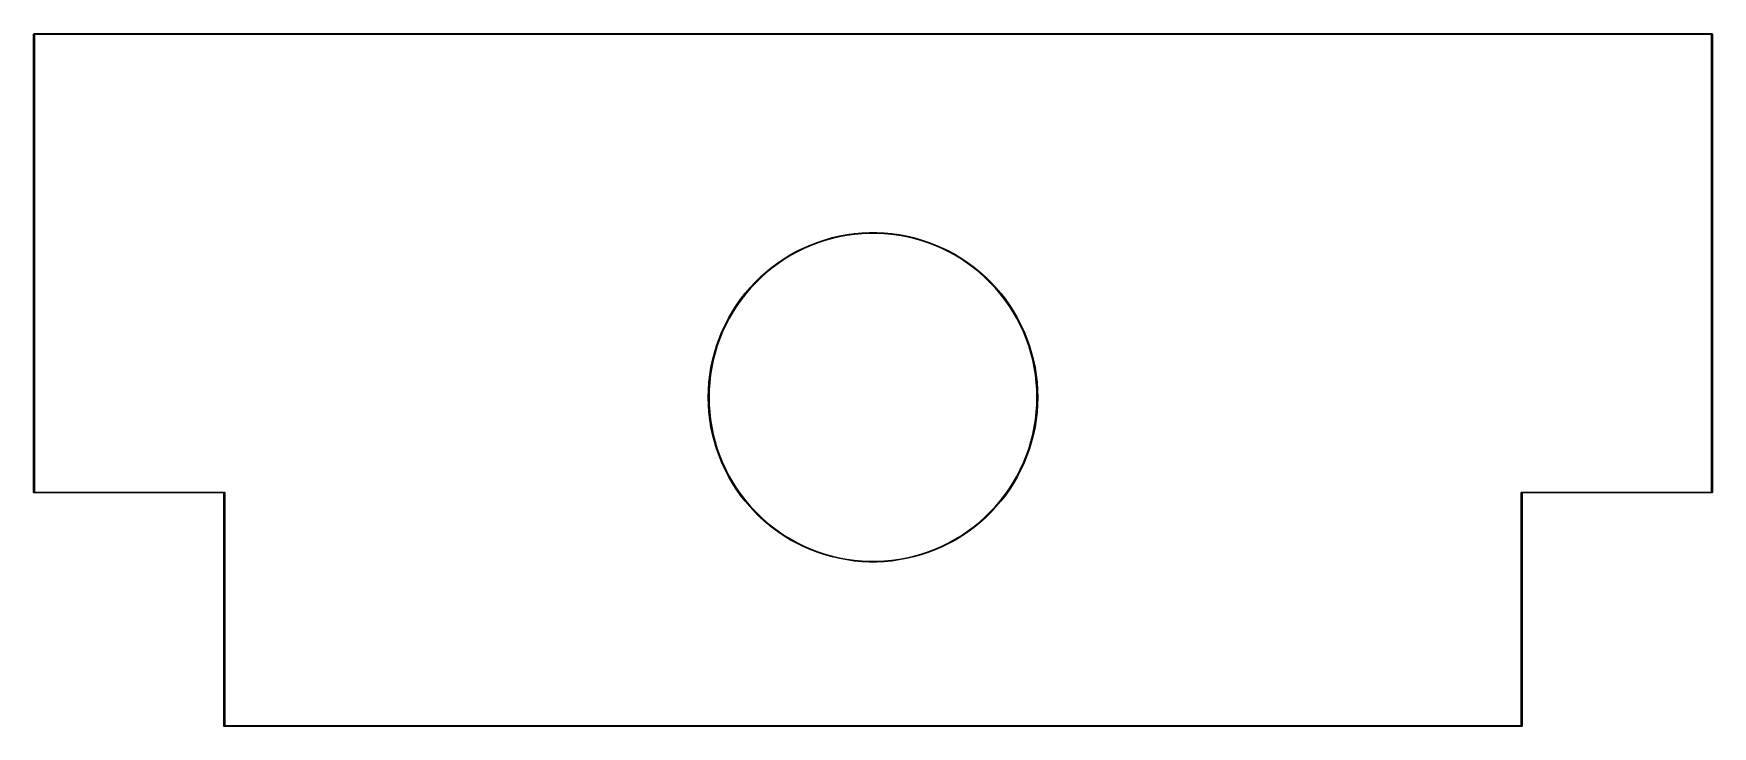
# Model space of a CAD drawing. Extents: x 58 to 252, y -140 to -60.
import ezdxf

# ---------------------------------------------------------------- set-up
doc = ezdxf.new("R2010")
doc.units = 0
doc.layers.add('BLACK', color=7, linetype='CONTINUOUS')

msp = doc.modelspace()

# ---------------------------------------------------------------- linework, layer by layer
at = {"layer": 'BLACK', "linetype": 'CONTINUOUS'}
for p, q in [((57.95, -60), (57.9646, -59.9646)), ((57.95, -113), (57.95, -60)), ((57.9646, -59.9646), (58, -59.95)), ((58, -59.95), (252, -59.95)), ((58.05, -60.05), (58.05, -112.95)), ((251.95, -60.05), (58.05, -60.05)), ((251.95, -112.95), (251.95, -60.05)), ((252, -59.95), (252.035, -59.9646)), ((252.035, -59.9646), (252.05, -60)), ((252.05, -60), (252.05, -113)), ((150.279, -83.5442), (151.124, -83.3484)), ((151.144, -83.4415), (150.303, -83.6363)), ((151.124, -83.3484), (151.977, -83.1914)), ((151.992, -83.2853), (151.144, -83.4415)), ((151.977, -83.1914), (152.836, -83.0733)), ((152.847, -83.1677), (151.992, -83.2853)), ((152.836, -83.0733), (153.7, -82.9944)), ((153.706, -83.0893), (152.847, -83.1677)), ((153.7, -82.9944), (154.566, -82.9549)), ((154.569, -83.05), (153.706, -83.0893)), ((154.566, -82.9549), (155.434, -82.9549)), ((155.431, -83.05), (154.569, -83.05)), ((156.294, -83.0893), (155.431, -83.05)), ((155.434, -82.9549), (156.3, -82.9944)), ((157.153, -83.1677), (156.294, -83.0893)), ((156.3, -82.9944), (157.164, -83.0733)), ((158.008, -83.2853), (157.153, -83.1677)), ((157.164, -83.0733), (158.023, -83.1914)), ((158.856, -83.4415), (158.008, -83.2853)), ((158.023, -83.1914), (158.876, -83.3484)), ((159.697, -83.6363), (158.856, -83.4415)), ((158.876, -83.3484), (159.721, -83.5442)), ((145.475, -85.5022), (146.236, -85.0858)), ((146.28, -85.1702), (145.523, -85.5846)), ((146.236, -85.0858), (147.015, -84.7044)), ((147.055, -84.7907), (146.28, -85.1702)), ((147.015, -84.7044), (147.81, -84.3589)), ((147.846, -84.4469), (147.055, -84.7907)), ((147.81, -84.3589), (148.621, -84.0499)), ((148.652, -84.1395), (147.846, -84.4469)), ((148.621, -84.0499), (149.444, -83.7782)), ((149.472, -83.8691), (148.652, -84.1395)), ((149.444, -83.7782), (150.279, -83.5442)), ((150.303, -83.6363), (149.472, -83.8691)), ((160.528, -83.8691), (159.697, -83.6363)), ((159.721, -83.5442), (160.556, -83.7782)), ((161.348, -84.1395), (160.528, -83.8691)), ((160.556, -83.7782), (161.379, -84.0499)), ((162.154, -84.4469), (161.348, -84.1395)), ((161.379, -84.0499), (162.19, -84.3589)), ((162.945, -84.7907), (162.154, -84.4469)), ((162.19, -84.3589), (162.985, -84.7044)), ((163.72, -85.1702), (162.945, -84.7907)), ((162.985, -84.7044), (163.764, -85.0858)), ((164.477, -85.5846), (163.72, -85.1702)), ((163.764, -85.0858), (164.525, -85.5022)), ((142.645, -87.5002), (143.317, -86.9529)), ((143.376, -87.028), (142.706, -87.5726)), ((143.317, -86.9529), (144.014, -86.4367)), ((144.069, -86.5144), (143.376, -87.028)), ((144.014, -86.4367), (144.734, -85.9528)), ((144.785, -86.0329), (144.069, -86.5144)), ((144.734, -85.9528), (145.475, -85.5022)), ((145.523, -85.5846), (144.785, -86.0329)), ((165.215, -86.0329), (164.477, -85.5846)), ((164.525, -85.5022), (165.266, -85.9528)), ((165.931, -86.5144), (165.215, -86.0329)), ((165.266, -85.9528), (165.986, -86.4367)), ((166.624, -87.028), (165.931, -86.5144)), ((165.986, -86.4367), (166.683, -86.9529)), ((167.294, -87.5726), (166.624, -87.028)), ((166.683, -86.9529), (167.355, -87.5002)), ((140.785, -89.3177), (141.377, -88.6838)), ((141.445, -88.7503), (140.856, -89.381)), ((141.377, -88.6838), (141.997, -88.0776)), ((142.062, -88.1471), (141.445, -88.7503)), ((141.997, -88.0776), (142.645, -87.5002)), ((142.706, -87.5726), (142.062, -88.1471)), ((167.938, -88.1471), (167.294, -87.5726)), ((167.355, -87.5002), (168.003, -88.0776)), ((168.555, -88.7503), (167.938, -88.1471)), ((168.003, -88.0776), (168.623, -88.6838)), ((169.144, -89.381), (168.555, -88.7503)), ((168.623, -88.6838), (169.215, -89.3177)), ((139.191, -91.3714), (139.691, -90.6628)), ((139.767, -90.7194), (139.27, -91.4244)), ((139.691, -90.6628), (140.223, -89.9778)), ((140.296, -90.0378), (139.767, -90.7194)), ((140.223, -89.9778), (140.785, -89.3177)), ((140.856, -89.381), (140.296, -90.0378)), ((169.704, -90.0378), (169.144, -89.381)), ((169.215, -89.3177), (169.777, -89.9778)), ((170.233, -90.7194), (169.704, -90.0378)), ((169.777, -89.9778), (170.309, -90.6628)), ((170.73, -91.4244), (170.233, -90.7194)), ((170.309, -90.6628), (170.809, -91.3714)), ((137.891, -93.6231), (138.29, -92.853)), ((138.373, -92.8987), (137.976, -93.6649)), ((138.29, -92.853), (138.723, -92.1019)), ((138.805, -92.1513), (138.373, -92.8987)), ((138.723, -92.1019), (139.191, -91.3714)), ((139.27, -91.4244), (138.805, -92.1513)), ((171.195, -92.1513), (170.73, -91.4244)), ((170.809, -91.3714), (171.277, -92.1019)), ((171.627, -92.8987), (171.195, -92.1513)), ((171.277, -92.1019), (171.71, -92.853)), ((172.024, -93.6649), (171.627, -92.8987)), ((171.71, -92.853), (172.109, -93.6231)), ((137.2, -95.2136), (137.527, -94.4105)), ((137.614, -94.4483), (137.289, -95.2475)), ((137.527, -94.4105), (137.891, -93.6231)), ((137.976, -93.6649), (137.614, -94.4483)), ((172.386, -94.4483), (172.024, -93.6649)), ((172.109, -93.6231), (172.473, -94.4105)), ((172.711, -95.2475), (172.386, -94.4483)), ((172.473, -94.4105), (172.8, -95.2136)), ((136.442, -97.7006), (136.656, -96.8604)), ((136.748, -96.886), (136.534, -97.7221)), ((136.656, -96.8604), (136.909, -96.0308)), ((137, -96.0606), (136.748, -96.886)), ((136.909, -96.0308), (137.2, -95.2136)), ((137.289, -95.2475), (137, -96.0606)), ((173, -96.0606), (172.711, -95.2475)), ((172.8, -95.2136), (173.091, -96.0308)), ((173.252, -96.886), (173, -96.0606)), ((173.091, -96.0308), (173.344, -96.8604)), ((173.466, -97.7221), (173.252, -96.886)), ((173.344, -96.8604), (173.558, -97.7006)), ((136.127, -99.406), (136.265, -98.5497)), ((136.359, -98.567), (136.222, -99.419)), ((136.265, -98.5497), (136.442, -97.7006)), ((136.534, -97.7221), (136.359, -98.567)), ((173.641, -98.567), (173.466, -97.7221)), ((173.558, -97.7006), (173.735, -98.5497)), ((173.778, -99.419), (173.641, -98.567)), ((173.735, -98.5497), (173.873, -99.406)), ((135.97, -101.133), (136.029, -100.268)), ((136.029, -100.268), (136.127, -99.406)), ((136.124, -100.276), (136.065, -101.137)), ((136.222, -99.419), (136.124, -100.276)), ((173.876, -100.276), (173.778, -99.419)), ((173.873, -99.406), (173.971, -100.268)), ((173.935, -101.137), (173.876, -100.276)), ((173.971, -100.268), (174.03, -101.133)), ((135.95, -102), (135.97, -101.133)), ((135.97, -102.867), (135.95, -102)), ((136.029, -103.732), (135.97, -102.867)), ((136.065, -101.137), (136.045, -102)), ((136.045, -102), (136.065, -102.863)), ((136.065, -102.863), (136.124, -103.724)), ((173.876, -103.724), (173.935, -102.863)), ((173.955, -102), (173.935, -101.137)), ((173.935, -102.863), (173.955, -102)), ((174.03, -102.867), (173.971, -103.732)), ((174.03, -101.133), (174.05, -102)), ((174.05, -102), (174.03, -102.867)), ((136.127, -104.594), (136.029, -103.732)), ((136.124, -103.724), (136.222, -104.581)), ((136.265, -105.45), (136.127, -104.594)), ((136.222, -104.581), (136.359, -105.433)), ((173.641, -105.433), (173.778, -104.581)), ((173.873, -104.594), (173.735, -105.45)), ((173.778, -104.581), (173.876, -103.724)), ((173.971, -103.732), (173.873, -104.594)), ((136.442, -106.299), (136.265, -105.45)), ((136.359, -105.433), (136.534, -106.278)), ((136.656, -107.14), (136.442, -106.299)), ((136.534, -106.278), (136.748, -107.114)), ((173.252, -107.114), (173.466, -106.278)), ((173.558, -106.299), (173.344, -107.14)), ((173.466, -106.278), (173.641, -105.433)), ((173.735, -105.45), (173.558, -106.299)), ((136.909, -107.969), (136.656, -107.14)), ((136.748, -107.114), (137, -107.939)), ((137.2, -108.786), (136.909, -107.969)), ((137, -107.939), (137.289, -108.753)), ((172.711, -108.753), (173, -107.939)), ((173.091, -107.969), (172.8, -108.786)), ((173, -107.939), (173.252, -107.114)), ((173.344, -107.14), (173.091, -107.969)), ((137.527, -109.59), (137.2, -108.786)), ((137.289, -108.753), (137.614, -109.552)), ((137.891, -110.377), (137.527, -109.59)), ((137.614, -109.552), (137.976, -110.335)), ((138.29, -111.147), (137.891, -110.377)), ((137.976, -110.335), (138.373, -111.101)), ((171.627, -111.101), (172.024, -110.335)), ((172.109, -110.377), (171.71, -111.147)), ((172.024, -110.335), (172.386, -109.552)), ((172.473, -109.59), (172.109, -110.377)), ((172.386, -109.552), (172.711, -108.753)), ((172.8, -108.786), (172.473, -109.59)), ((138.723, -111.898), (138.29, -111.147)), ((138.373, -111.101), (138.805, -111.849)), ((139.191, -112.629), (138.723, -111.898)), ((138.805, -111.849), (139.27, -112.576)), ((139.27, -112.576), (139.767, -113.281)), ((170.233, -113.281), (170.73, -112.576)), ((170.73, -112.576), (171.195, -111.849)), ((171.277, -111.898), (170.809, -112.629)), ((171.195, -111.849), (171.627, -111.101)), ((171.71, -111.147), (171.277, -111.898)), ((57.9646, -113.035), (57.95, -113)), ((58, -113.05), (57.9646, -113.035)), ((79.95, -113.05), (58, -113.05)), ((58.05, -112.95), (80, -112.95)), ((79.95, -140), (79.95, -113.05)), ((80, -112.95), (80.0354, -112.965)), ((80.0354, -112.965), (80.05, -113)), ((80.05, -113), (80.05, -139.95)), ((139.691, -113.337), (139.191, -112.629)), ((140.223, -114.022), (139.691, -113.337)), ((139.767, -113.281), (140.296, -113.962)), ((140.785, -114.682), (140.223, -114.022)), ((140.296, -113.962), (140.856, -114.619)), ((169.144, -114.619), (169.704, -113.962)), ((169.777, -114.022), (169.215, -114.682)), ((169.704, -113.962), (170.233, -113.281)), ((170.309, -113.337), (169.777, -114.022)), ((170.809, -112.629), (170.309, -113.337)), ((229.95, -113), (229.965, -112.965)), ((229.95, -139.95), (229.95, -113)), ((229.965, -112.965), (230, -112.95)), ((230, -112.95), (251.95, -112.95)), ((252, -113.05), (230.05, -113.05)), ((230.05, -113.05), (230.05, -140)), ((252.035, -113.035), (252, -113.05)), ((252.05, -113), (252.035, -113.035)), ((141.377, -115.316), (140.785, -114.682)), ((140.856, -114.619), (141.445, -115.25)), ((141.997, -115.922), (141.377, -115.316)), ((141.445, -115.25), (142.062, -115.853)), ((142.645, -116.5), (141.997, -115.922)), ((142.062, -115.853), (142.706, -116.427)), ((142.706, -116.427), (143.376, -116.972)), ((166.624, -116.972), (167.294, -116.427)), ((167.294, -116.427), (167.938, -115.853)), ((168.003, -115.922), (167.355, -116.5)), ((167.938, -115.853), (168.555, -115.25)), ((168.623, -115.316), (168.003, -115.922)), ((168.555, -115.25), (169.144, -114.619)), ((169.215, -114.682), (168.623, -115.316)), ((143.317, -117.047), (142.645, -116.5)), ((144.014, -117.563), (143.317, -117.047)), ((143.376, -116.972), (144.069, -117.486)), ((144.734, -118.047), (144.014, -117.563)), ((144.069, -117.486), (144.785, -117.967)), ((145.475, -118.498), (144.734, -118.047)), ((144.785, -117.967), (145.523, -118.415)), ((164.477, -118.415), (165.215, -117.967)), ((165.266, -118.047), (164.525, -118.498)), ((165.215, -117.967), (165.931, -117.486)), ((165.986, -117.563), (165.266, -118.047)), ((165.931, -117.486), (166.624, -116.972)), ((166.683, -117.047), (165.986, -117.563)), ((167.355, -116.5), (166.683, -117.047)), ((146.236, -118.914), (145.475, -118.498)), ((145.523, -118.415), (146.28, -118.83)), ((147.015, -119.296), (146.236, -118.914)), ((146.28, -118.83), (147.055, -119.209)), ((147.81, -119.641), (147.015, -119.296)), ((147.055, -119.209), (147.846, -119.553)), ((148.621, -119.95), (147.81, -119.641)), ((147.846, -119.553), (148.652, -119.86)), ((149.444, -120.222), (148.621, -119.95)), ((148.652, -119.86), (149.472, -120.131)), ((150.279, -120.456), (149.444, -120.222)), ((149.472, -120.131), (150.303, -120.364)), ((159.697, -120.364), (160.528, -120.131)), ((160.556, -120.222), (159.721, -120.456)), ((160.528, -120.131), (161.348, -119.86)), ((161.379, -119.95), (160.556, -120.222)), ((161.348, -119.86), (162.154, -119.553)), ((162.19, -119.641), (161.379, -119.95)), ((162.154, -119.553), (162.945, -119.209)), ((162.985, -119.296), (162.19, -119.641)), ((162.945, -119.209), (163.72, -118.83)), ((163.764, -118.914), (162.985, -119.296)), ((163.72, -118.83), (164.477, -118.415)), ((164.525, -118.498), (163.764, -118.914)), ((151.124, -120.652), (150.279, -120.456)), ((150.303, -120.364), (151.144, -120.558)), ((151.977, -120.809), (151.124, -120.652)), ((151.144, -120.558), (151.992, -120.715)), ((152.836, -120.927), (151.977, -120.809)), ((151.992, -120.715), (152.847, -120.832)), ((153.7, -121.006), (152.836, -120.927)), ((152.847, -120.832), (153.706, -120.911)), ((154.566, -121.045), (153.7, -121.006)), ((153.706, -120.911), (154.569, -120.95)), ((155.434, -121.045), (154.566, -121.045)), ((154.569, -120.95), (155.431, -120.95)), ((155.431, -120.95), (156.294, -120.911)), ((156.3, -121.006), (155.434, -121.045)), ((156.294, -120.911), (157.153, -120.832)), ((157.164, -120.927), (156.3, -121.006)), ((157.153, -120.832), (158.008, -120.715)), ((158.023, -120.809), (157.164, -120.927)), ((158.008, -120.715), (158.856, -120.558)), ((158.876, -120.652), (158.023, -120.809)), ((158.856, -120.558), (159.697, -120.364)), ((159.721, -120.456), (158.876, -120.652)), ((79.9646, -140.035), (79.95, -140)), ((80, -140.05), (79.9646, -140.035)), ((230, -140.05), (80, -140.05)), ((80.05, -139.95), (229.95, -139.95)), ((230.035, -140.035), (230, -140.05)), ((230.05, -140), (230.035, -140.035))]:
    msp.add_line(p, q, dxfattribs=at)

doc.saveas('drawing.dxf')
